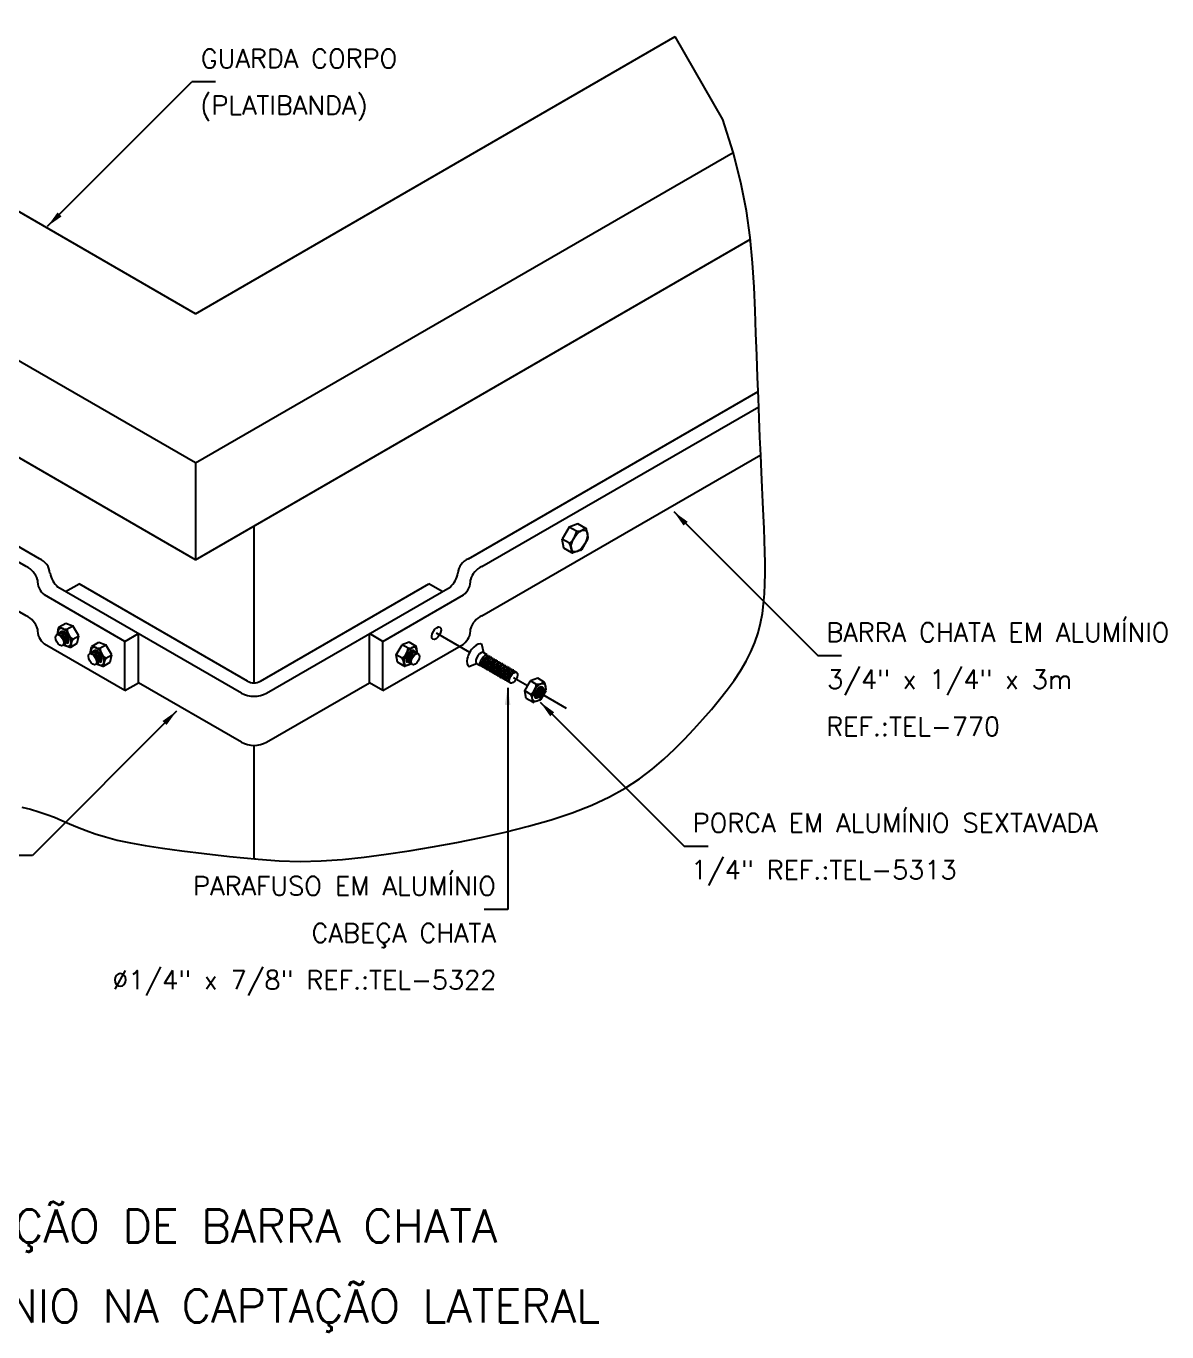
# Model space of a CAD drawing. Header units: millimetres. Extents: x -6438.1 to -6417.5, y -4722.2 to -4708.3.
# Drawn here: x -6429.61 to -6417.47, y -4722.24 to -4708.34 of the extents above; entities that cross this region are included whole.
import ezdxf
from ezdxf.enums import TextEntityAlignment as Align

# ---------------------------------------------------------------- set-up
doc = ezdxf.new("R2010")
doc.units = ezdxf.units.MM
doc.header["$LTSCALE"] = 10
doc.linetypes.add('DASHDOT', pattern=[1, 0.5, -0.25, 0, -0.25])
doc.layers.add('Termotécnica', color=7, linetype='Continuous')
doc.styles.add('r140', font='romans.shx')
doc.styles.add('r80', font='romans.shx')

msp = doc.modelspace()

# ---------------------------------------------------------------- linework, layer by layer
at = {"layer": 'Termotécnica', "color": 2}
for p, q in [((-6427.812, -4711.405), (-6433.113, -4708.344)), ((-6427.812, -4711.405), (-6422.704, -4708.456)), ((-6429.385, -4710.474), (-6427.849, -4708.938)), ((-6427.599, -4708.938), (-6427.849, -4708.938)), ((-6427.812, -4712.994), (-6433.677, -4709.608)), ((-6427.812, -4712.994), (-6422.086, -4709.689)), ((-6427.812, -4714.024), (-6433.732, -4710.606)), ((-6427.812, -4714.024), (-6421.904, -4710.613)), ((-6429.471, -4714.014), (-6433.7, -4711.573)), ((-6429.614, -4714.097), (-6433.705, -4711.735)), ((-6429.614, -4714.62), (-6433.739, -4712.238)), ((-6424.906, -4714.014), (-6421.821, -4712.233)), ((-6424.763, -4714.097), (-6421.815, -4712.395)), ((-6424.763, -4714.62), (-6421.794, -4712.906)), ((-6427.812, -4712.994), (-6427.812, -4714.024)), ((-6422.719, -4713.512), (-6421.183, -4715.047)), ((-6427.188, -4713.664), (-6427.188, -4715.334)), ((-6423.833, -4713.676), (-6423.907, -4713.805)), ((-6423.739, -4713.643), (-6423.833, -4713.676)), ((-6423.755, -4713.72), (-6423.833, -4713.676)), ((-6423.655, -4713.692), (-6423.739, -4713.643)), ((-6423.632, -4713.787), (-6423.648, -4713.702)), ((-6423.888, -4713.902), (-6423.907, -4713.805)), ((-6423.83, -4713.849), (-6423.907, -4713.805)), ((-6423.804, -4713.95), (-6423.888, -4713.902)), ((-6423.633, -4713.797), (-6423.702, -4713.917)), ((-6423.71, -4713.923), (-6423.792, -4713.952)), ((-6427.322, -4715.443), (-6429.276, -4714.315)), ((-6429.193, -4714.363), (-6429.05, -4714.28)), ((-6427.257, -4715.315), (-6429.05, -4714.28)), ((-6427.119, -4715.315), (-6425.326, -4714.28)), ((-6427.055, -4715.443), (-6425.101, -4714.315)), ((-6425.183, -4714.363), (-6425.326, -4714.28)), ((-6428.561, -4714.893), (-6429.419, -4714.398)), ((-6425.816, -4714.893), (-6424.958, -4714.398)), ((-6429.262, -4714.739), (-6429.192, -4714.699)), ((-6429.192, -4714.699), (-6429.115, -4714.726)), ((-6429.179, -4714.763), (-6429.115, -4714.726)), ((-6429.053, -4714.832), (-6429.115, -4714.726)), ((-6429.281, -4714.818), (-6429.268, -4714.748)), ((-6429.278, -4714.811), (-6429.277, -4714.82)), ((-6429.261, -4714.801), (-6429.259, -4714.817)), ((-6429.244, -4714.792), (-6429.242, -4714.807)), ((-6429.227, -4714.786), (-6429.225, -4714.797)), ((-6429.117, -4714.869), (-6429.053, -4714.832)), ((-6429.069, -4714.913), (-6429.053, -4714.832)), ((-6428.561, -4714.893), (-6428.418, -4714.81)), ((-6428.418, -4715.333), (-6428.418, -4714.81)), ((-6425.816, -4714.893), (-6425.959, -4714.81)), ((-6425.959, -4715.333), (-6425.959, -4714.81)), ((-6428.561, -4715.416), (-6429.419, -4714.921)), ((-6429.216, -4714.931), (-6429.149, -4714.954)), ((-6429.198, -4714.924), (-6429.213, -4714.916)), ((-6429.181, -4714.915), (-6429.197, -4714.906)), ((-6429.165, -4714.905), (-6429.18, -4714.897)), ((-6429.138, -4714.953), (-6429.069, -4714.913)), ((-6428.93, -4715.02), (-6428.917, -4714.95)), ((-6428.927, -4715.014), (-6428.926, -4715.022)), ((-6428.911, -4714.942), (-6428.841, -4714.901)), ((-6428.91, -4715.004), (-6428.908, -4715.019)), ((-6428.893, -4714.994), (-6428.891, -4715.01)), ((-6428.876, -4714.988), (-6428.874, -4715)), ((-6428.841, -4714.901), (-6428.764, -4714.928)), ((-6428.828, -4714.965), (-6428.764, -4714.928)), ((-6428.702, -4715.035), (-6428.764, -4714.928)), ((-6428.561, -4715.416), (-6428.561, -4714.893)), ((-6425.816, -4715.416), (-6425.816, -4714.893)), ((-6425.816, -4715.416), (-6424.958, -4714.921)), ((-6425.674, -4715.035), (-6425.612, -4714.928)), ((-6425.535, -4714.901), (-6425.612, -4714.928)), ((-6425.548, -4714.965), (-6425.612, -4714.928)), ((-6425.465, -4714.942), (-6425.535, -4714.901)), ((-6425.5, -4714.988), (-6425.502, -4715)), ((-6425.483, -4714.994), (-6425.485, -4715.01)), ((-6425.466, -4715.004), (-6425.468, -4715.019)), ((-6425.446, -4715.02), (-6425.459, -4714.95)), ((-6425.45, -4715.014), (-6425.451, -4715.022)), ((-6424.741, -4715.015), (-6424.761, -4714.924)), ((-6424.707, -4715.035), (-6424.741, -4715.015)), ((-6428.865, -4715.133), (-6428.798, -4715.156)), ((-6428.847, -4715.127), (-6428.863, -4715.118)), ((-6428.831, -4715.117), (-6428.846, -4715.109)), ((-6428.814, -4715.108), (-6428.829, -4715.099)), ((-6428.788, -4715.155), (-6428.718, -4715.115)), ((-6428.766, -4715.072), (-6428.702, -4715.035)), ((-6428.718, -4715.115), (-6428.702, -4715.035)), ((-6425.659, -4715.115), (-6425.674, -4715.035)), ((-6425.61, -4715.072), (-6425.674, -4715.035)), ((-6425.589, -4715.155), (-6425.659, -4715.115)), ((-6425.511, -4715.133), (-6425.579, -4715.156)), ((-6425.562, -4715.108), (-6425.547, -4715.099)), ((-6425.546, -4715.117), (-6425.53, -4715.109)), ((-6425.529, -4715.127), (-6425.514, -4715.118)), ((-6424.82, -4715.13), (-6424.899, -4715.163)), ((-6424.786, -4715.15), (-6424.82, -4715.13)), ((-6424.786, -4715.15), (-6424.772, -4715.141)), ((-6424.769, -4715.159), (-6424.755, -4715.151)), ((-6424.753, -4715.169), (-6424.738, -4715.161)), ((-6424.707, -4715.035), (-6424.709, -4715.05)), ((-6424.69, -4715.045), (-6424.692, -4715.06)), ((-6424.674, -4715.054), (-6424.676, -4715.07)), ((-6424.657, -4715.064), (-6424.659, -4715.079)), ((-6424.64, -4715.075), (-6424.642, -4715.09)), ((-6424.624, -4715.085), (-6424.626, -4715.1)), ((-6424.607, -4715.094), (-6424.609, -4715.11)), ((-6424.59, -4715.104), (-6424.592, -4715.12)), ((-6424.574, -4715.114), (-6424.576, -4715.129)), ((-6424.557, -4715.124), (-6424.559, -4715.139)), ((-6424.54, -4715.133), (-6424.542, -4715.148)), ((-6424.523, -4715.143), (-6424.525, -4715.158)), ((-6424.507, -4715.153), (-6424.509, -4715.168)), ((-6424.49, -4715.162), (-6424.492, -4715.177)), ((-6420.933, -4715.047), (-6421.183, -4715.047)), ((-6424.736, -4715.179), (-6424.721, -4715.17)), ((-6424.719, -4715.188), (-6424.705, -4715.18)), ((-6424.703, -4715.198), (-6424.688, -4715.19)), ((-6424.686, -4715.208), (-6424.671, -4715.199)), ((-6424.669, -4715.218), (-6424.654, -4715.209)), ((-6424.652, -4715.227), (-6424.638, -4715.219)), ((-6424.636, -4715.237), (-6424.621, -4715.228)), ((-6424.619, -4715.247), (-6424.604, -4715.238)), ((-6424.602, -4715.256), (-6424.587, -4715.248)), ((-6424.586, -4715.266), (-6424.571, -4715.257)), ((-6424.569, -4715.276), (-6424.554, -4715.267)), ((-6424.552, -4715.285), (-6424.537, -4715.277)), ((-6424.535, -4715.295), (-6424.52, -4715.286)), ((-6424.519, -4715.305), (-6424.504, -4715.296)), ((-6424.473, -4715.172), (-6424.475, -4715.187)), ((-6424.456, -4715.182), (-6424.458, -4715.197)), ((-6424.439, -4715.191), (-6424.441, -4715.206)), ((-6424.423, -4715.201), (-6424.425, -4715.216)), ((-6424.406, -4715.21), (-6424.407, -4715.219)), ((-6424.167, -4715.286), (-6424.244, -4715.313)), ((-6424.097, -4715.327), (-6424.167, -4715.286)), ((-6428.561, -4715.416), (-6428.418, -4715.333)), ((-6427.322, -4715.966), (-6428.418, -4715.333)), ((-6427.055, -4715.966), (-6425.959, -4715.333)), ((-6425.816, -4715.416), (-6425.959, -4715.333)), ((-6424.502, -4715.314), (-6424.487, -4715.306)), ((-6424.487, -4715.388), (-6424.487, -4717.746)), ((-6424.485, -4715.324), (-6424.47, -4715.315)), ((-6424.306, -4715.42), (-6424.244, -4715.313)), ((-6424.242, -4715.457), (-6424.306, -4715.42)), ((-6424.291, -4715.5), (-6424.306, -4715.42)), ((-6424.18, -4715.35), (-6424.244, -4715.313)), ((-6424.136, -4715.512), (-6424.079, -4715.414)), ((-6424.078, -4715.405), (-6424.091, -4715.335)), ((-6424.221, -4715.54), (-6424.291, -4715.5)), ((-6424.143, -4715.518), (-6424.211, -4715.541)), ((-6424.14, -4715.54), (-6422.604, -4717.075)), ((-6428.011, -4715.634), (-6429.547, -4717.17)), ((-6427.188, -4716), (-6427.188, -4717.204)), ((-6422.354, -4717.075), (-6422.604, -4717.075)), ((-6429.547, -4717.17), (-6429.797, -4717.17)), ((-6424.487, -4717.746), (-6424.737, -4717.746))]:
    msp.add_line(p, q, dxfattribs=at)
at = {"layer": 'Termotécnica', "color": 1, "linetype": 'DASHDOT', "ltscale": 2}
for p, q in [((-6424.891, -4715.011), (-6425.246, -4714.806)), ((-6424.275, -4715.366), (-6424.426, -4715.279)), ((-6423.86, -4715.606), (-6424.185, -4715.418))]:
    msp.add_line(p, q, dxfattribs=at)
at = {"layer": 'Termotécnica', "color": 1}
for points in [[(-6427.188, -4717.204), (-6427.144, -4717.21), (-6426.918, -4717.229), (-6426.695, -4717.235), (-6426.471, -4717.23), (-6426.245, -4717.214), (-6426.015, -4717.19), (-6425.78, -4717.159), (-6425.537, -4717.122), (-6425.286, -4717.08), (-6425.03, -4717.033), (-6424.771, -4716.981), (-6424.515, -4716.924), (-6424.265, -4716.861), (-6424.025, -4716.792), (-6423.799, -4716.717), (-6423.591, -4716.636), (-6423.404, -4716.548), (-6423.235, -4716.454), (-6423.084, -4716.355), (-6422.948, -4716.253), (-6422.824, -4716.148), (-6422.71, -4716.041), (-6422.605, -4715.933), (-6422.505, -4715.826), (-6422.409, -4715.721), (-6422.318, -4715.616), (-6422.231, -4715.512), (-6422.15, -4715.41), (-6422.075, -4715.308), (-6422.008, -4715.206), (-6421.948, -4715.105), (-6421.897, -4715.004), (-6421.856, -4714.903), (-6421.822, -4714.802), (-6421.796, -4714.7), (-6421.776, -4714.597), (-6421.763, -4714.493), (-6421.754, -4714.387), (-6421.749, -4714.28), (-6421.747, -4714.17), (-6421.747, -4714.057), (-6421.749, -4713.941), (-6421.753, -4713.82), (-6421.758, -4713.692), (-6421.764, -4713.556), (-6421.771, -4713.411), (-6421.779, -4713.256), (-6421.786, -4713.09), (-6421.794, -4712.91), (-6421.802, -4712.719), (-6421.81, -4712.516), (-6421.818, -4712.303), (-6421.827, -4712.082), (-6421.835, -4711.851), (-6421.844, -4711.614), (-6421.854, -4711.37), (-6421.864, -4711.121), (-6421.88, -4710.863), (-6421.906, -4710.593), (-6421.946, -4710.309), (-6422.005, -4710.007), (-6422.087, -4709.685), (-6422.198, -4709.339), (-6422.704, -4708.456)], [(-6429.66, -4716.657), (-6429.566, -4716.68), (-6429.477, -4716.706), (-6429.393, -4716.734), (-6429.313, -4716.765), (-6429.233, -4716.799), (-6429.152, -4716.834), (-6429.067, -4716.87), (-6428.976, -4716.905), (-6428.877, -4716.941), (-6428.767, -4716.974), (-6428.643, -4717.007), (-6428.504, -4717.037), (-6428.345, -4717.067), (-6428.163, -4717.095), (-6427.955, -4717.123), (-6427.718, -4717.152), (-6427.449, -4717.181), (-6427.144, -4717.21)]]:
    msp.add_lwpolyline(points, dxfattribs=at)
at = {"layer": 'Termotécnica', "color": 2}
for centre, radius, start, end in [((-6423.952, -4713.693), 0.199, 307.9752, 352.0031), ((-6423.743, -4713.605), 0.116, 263.8935, 314.4182), ((-6423.662, -4713.705), 0.0149, 10.8835, 60), ((-6423.923, -4713.917), 0.115, 345.499, 36.1892), ((-6423.646, -4713.79), 0.0149, 330, 10.8835), ((-6429.537, -4714.18), 0.178, 4.2025, 68.2571), ((-6424.84, -4714.18), 0.178, 111.7429, 175.7975), ((-6423.797, -4713.937), 0.0149, 240, 289.1154), ((-6423.715, -4713.909), 0.0149, 289.1154, 330), ((-6429.71, -4714.303), 0.228, 16.7546, 64.8538), ((-6429.116, -4714.128), 0.245, 189.0582, 229.534), ((-6425.26, -4714.128), 0.245, 310.466, 350.9418), ((-6424.666, -4714.303), 0.228, 115.1462, 163.2454), ((-6429.307, -4714.249), 0.186, 176.3174, 233.0438), ((-6425.069, -4714.249), 0.186, 306.9562, 3.6826), ((-6429.71, -4714.826), 0.228, 16.7546, 64.8538), ((-6429.256, -4714.75), 0.0123, 120, 169.1154), ((-6429.189, -4714.668), 0.0953, 225.499, 276.1892), ((-6424.666, -4714.826), 0.228, 115.1462, 163.2454), ((-6429.307, -4714.772), 0.186, 176.3174, 233.0438), ((-6429.269, -4714.82), 0.0123, 169.1154, 180.8683), ((-6429.016, -4714.74), 0.165, 187.9752, 232.0031), ((-6429.04, -4714.926), 0.0956, 143.8935, 194.4182), ((-6425.069, -4714.772), 0.186, 306.9562, 3.6826), ((-6429.212, -4714.919), 0.0123, 243.7081, 250.8835), ((-6429.145, -4714.942), 0.0123, 250.8835, 300), ((-6428.918, -4715.023), 0.0123, 169.1154, 180.8683), ((-6428.905, -4714.952), 0.0123, 120, 169.1154), ((-6428.838, -4714.871), 0.0953, 225.499, 276.1892), ((-6428.665, -4714.942), 0.165, 187.9752, 232.0031), ((-6425.711, -4714.942), 0.165, 307.9969, 352.0248), ((-6425.538, -4714.871), 0.0953, 263.8108, 314.501), ((-6425.472, -4714.952), 0.0123, 10.8846, 60), ((-6425.458, -4715.023), 0.0123, 359.1317, 10.8846), ((-6428.861, -4715.121), 0.0123, 243.7081, 250.8835), ((-6428.794, -4715.145), 0.0123, 250.8835, 300), ((-6428.689, -4715.128), 0.0956, 143.8935, 194.4182), ((-6425.687, -4715.128), 0.0956, 345.5818, 36.1065), ((-6425.583, -4715.145), 0.0123, 240, 289.1165), ((-6425.515, -4715.121), 0.0123, 289.1165, 296.2919), ((-6427.188, -4715.196), 0.138, 240, 300), ((-6424.343, -4715.327), 0.165, 307.9969, 352.0248), ((-6424.17, -4715.255), 0.0953, 263.8108, 314.501), ((-6424.104, -4715.337), 0.0123, 10.8846, 60), ((-6424.09, -4715.407), 0.0123, 330, 10.8846), ((-6427.188, -4715.196), 0.281, 241.5738, 298.4262), ((-6424.319, -4715.513), 0.0956, 345.5818, 36.1065), ((-6424.215, -4715.53), 0.0123, 240, 289.1165), ((-6424.147, -4715.506), 0.0123, 289.1165, 330), ((-6427.188, -4715.719), 0.281, 241.5738, 298.4262)]:
    msp.add_arc(centre, radius, start, end, dxfattribs=at)
for centre, major_axis, ratio in [((-6423.724, -4713.824), (0.065, 0.112), 0.500279), ((-6425.246, -4714.806), (-0.0375, -0.0649), 0.500279), ((-6429.257, -4714.88), (0.033, -0.0572), 0.509483), ((-6428.906, -4715.082), (0.033, -0.0572), 0.509483), ((-6425.47, -4715.082), (-0.033, -0.0572), 0.509483), ((-6424.426, -4715.279), (-0.033, -0.0572), 0.509483), ((-6424.155, -4715.436), (-0.0536, -0.0928), 0.500279), ((-6424.155, -4715.436), (-0.0351, -0.0608), 0.500279)]:
    msp.add_ellipse(centre, major_axis=major_axis, ratio=ratio, dxfattribs=at)
for centre, major_axis, start_param, end_param in [((-6429.205, -4714.849), (-0.0536, 0.0928), -4.143729, 0.868466), ((-6429.205, -4714.849), (0.0351, -0.0608), -0.269564, 3.596738), ((-6428.854, -4715.051), (-0.0536, 0.0928), -4.143729, 0.868466), ((-6428.854, -4715.051), (0.0351, -0.0608), -0.269564, 3.596738), ((-6425.523, -4715.051), (0.0536, 0.0928), 5.414719, 10.426914), ((-6425.523, -4715.051), (-0.0351, -0.0608), 2.686448, 6.55275), ((-6424.831, -4715.043), (-0.069, -0.119), 3.123624, 6.31293), ((-6424.78, -4715.072), (0.035, 0.0607), 6.141843, 9.272385)]:
    msp.add_ellipse(centre, major_axis=major_axis, ratio=0.500279, start_param=start_param, end_param=end_param, dxfattribs=at)
at = {"layer": 'Termotécnica', "color": 1}
for centre, major_axis, ratio, start_param, end_param in [((-6429.238, -4714.868), (0.0397, -0.0571), 0.281547, 0, 3.124318), ((-6429.221, -4714.858), (0.0397, -0.0571), 0.281547, 0, 3.124318), ((-6429.205, -4714.849), (0.0397, -0.0571), 0.281547, 0, 3.124318), ((-6428.887, -4715.07), (0.0397, -0.0571), 0.281547, 0, 3.124318), ((-6428.87, -4715.06), (0.0397, -0.0571), 0.281547, 0, 3.124318), ((-6428.854, -4715.051), (0.0397, -0.0571), 0.281547, 0, 3.124318), ((-6425.523, -4715.051), (-0.0397, -0.0571), 0.281547, 3.158868, 6.283185), ((-6425.506, -4715.06), (-0.0397, -0.0571), 0.281547, 3.158868, 6.283185), ((-6425.489, -4715.07), (-0.0397, -0.0571), 0.281547, 3.158868, 6.283185), ((-6424.747, -4715.092), (-0.0397, -0.0571), 0.281547, 3.158868, 6.283185), ((-6424.73, -4715.102), (-0.0397, -0.0571), 0.281547, 3.158868, 6.283185), ((-6424.713, -4715.112), (-0.0397, -0.0571), 0.281547, 3.158868, 6.283185), ((-6424.696, -4715.121), (-0.0397, -0.0571), 0.281547, 3.158868, 6.283185), ((-6424.68, -4715.131), (-0.0397, -0.0571), 0.281547, 3.158868, 6.283185), ((-6424.663, -4715.141), (-0.0397, -0.0571), 0.281547, 3.158868, 6.283185), ((-6424.646, -4715.15), (-0.0397, -0.0571), 0.281547, 3.158868, 6.283185), ((-6424.63, -4715.16), (-0.0397, -0.0571), 0.281547, 3.158868, 6.283185), ((-6424.613, -4715.17), (-0.0397, -0.0571), 0.281547, 3.158868, 6.283185), ((-6424.596, -4715.18), (-0.0397, -0.0571), 0.281547, 3.158868, 6.283185), ((-6424.579, -4715.19), (-0.0397, -0.0571), 0.281547, 3.158868, 6.283185), ((-6424.563, -4715.199), (-0.0397, -0.0571), 0.281547, 3.158868, 6.283185), ((-6424.546, -4715.209), (-0.0397, -0.0571), 0.281547, 3.158868, 6.283185), ((-6424.529, -4715.219), (-0.0397, -0.0571), 0.281547, 3.158868, 6.283185), ((-6424.512, -4715.228), (-0.0397, -0.0571), 0.281547, 3.158868, 6.283185), ((-6424.496, -4715.238), (-0.0397, -0.0571), 0.281547, 3.158868, 6.283185), ((-6424.479, -4715.248), (-0.0397, -0.0571), 0.281547, 3.158868, 6.283185), ((-6424.462, -4715.257), (-0.0397, -0.0571), 0.281547, 3.158868, 6.283185), ((-6424.446, -4715.267), (-0.0397, -0.0571), 0.281547, 3.158868, 6.283185), ((-6424.197, -4715.411), (-0.0351, -0.0608), 0.500279, 0.785292, 2.36675), ((-6424.187, -4715.417), (-0.0351, -0.0608), 0.500279, 0.558566, 2.581302), ((-6424.176, -4715.424), (-0.0351, -0.0608), 0.500279, 0.364789, 2.778721), ((-6424.208, -4715.405), (-0.0351, -0.0608), 0.500279, 1.074262, 2.069382), ((-6424.165, -4715.43), (-0.0351, -0.0608), 0.500279, 0.18491, 2.972727)]:
    msp.add_ellipse(centre, major_axis=major_axis, ratio=ratio, start_param=start_param, end_param=end_param, dxfattribs=at)
at = {"layer": 'Termotécnica', "color": 2}
for points in [[(-6429.235, -4710.369), (-6429.278, -4710.326), (-6429.385, -4710.474)], [(-6422.614, -4713.661), (-6422.571, -4713.619), (-6422.719, -4713.512)], [(-6424.518, -4715.568), (-6424.458, -4715.569), (-6424.487, -4715.388)], [(-6424.035, -4715.689), (-6423.992, -4715.647), (-6424.14, -4715.54)], [(-6428.161, -4715.74), (-6428.118, -4715.782), (-6428.011, -4715.634)]]:
    msp.add_solid(points, dxfattribs=at)

# ---------------------------------------------------------------- texts
at = {"layer": 'Termotécnica', "color": 2, "style": 'r80'}
for s, p in [('GUARDA CORPO', (-6427.754, -4708.789)), ('(PLATIBANDA)', (-6427.761, -4709.286)), ('BARRA CHATA EM ALUMÍNIO', (-6421.095, -4714.896)), ('3/4" x 1/4" x 3m', (-6421.086, -4715.397)), ('REF.:TEL-770', (-6421.097, -4715.898)), ('PORCA EM ALUMÍNIO SEXTAVADA', (-6422.517, -4716.925)), ('1/4" REF.:TEL-5313', (-6422.537, -4717.424))]:
    msp.add_text(s, height=0.2, dxfattribs=at).set_placement(p)
for s, p in [('PARAFUSO EM ALUMÍNIO', (-6424.613, -4717.595)), ('CABEÇA CHATA', (-6424.613, -4718.097)), ('%%C1/4" x 7/8" REF.:TEL-5322', (-6424.608, -4718.596))]:
    msp.add_text(s, height=0.2, dxfattribs=at).set_placement(p, align=Align.RIGHT)
at = {"layer": 'Termotécnica', "color": 5, "style": 'r140'}
for s, p in [(' FIXAÇÃO DE BARRA CHATA', (-6427.771, -4721.396)), ('EM ALUMÍNIO NA CAPTAÇÃO LATERAL', (-6427.771, -4722.247))]:
    msp.add_text(s, height=0.35, dxfattribs=at).set_placement(p, align=Align.BOTTOM_CENTER)

doc.saveas('drawing.dxf')
